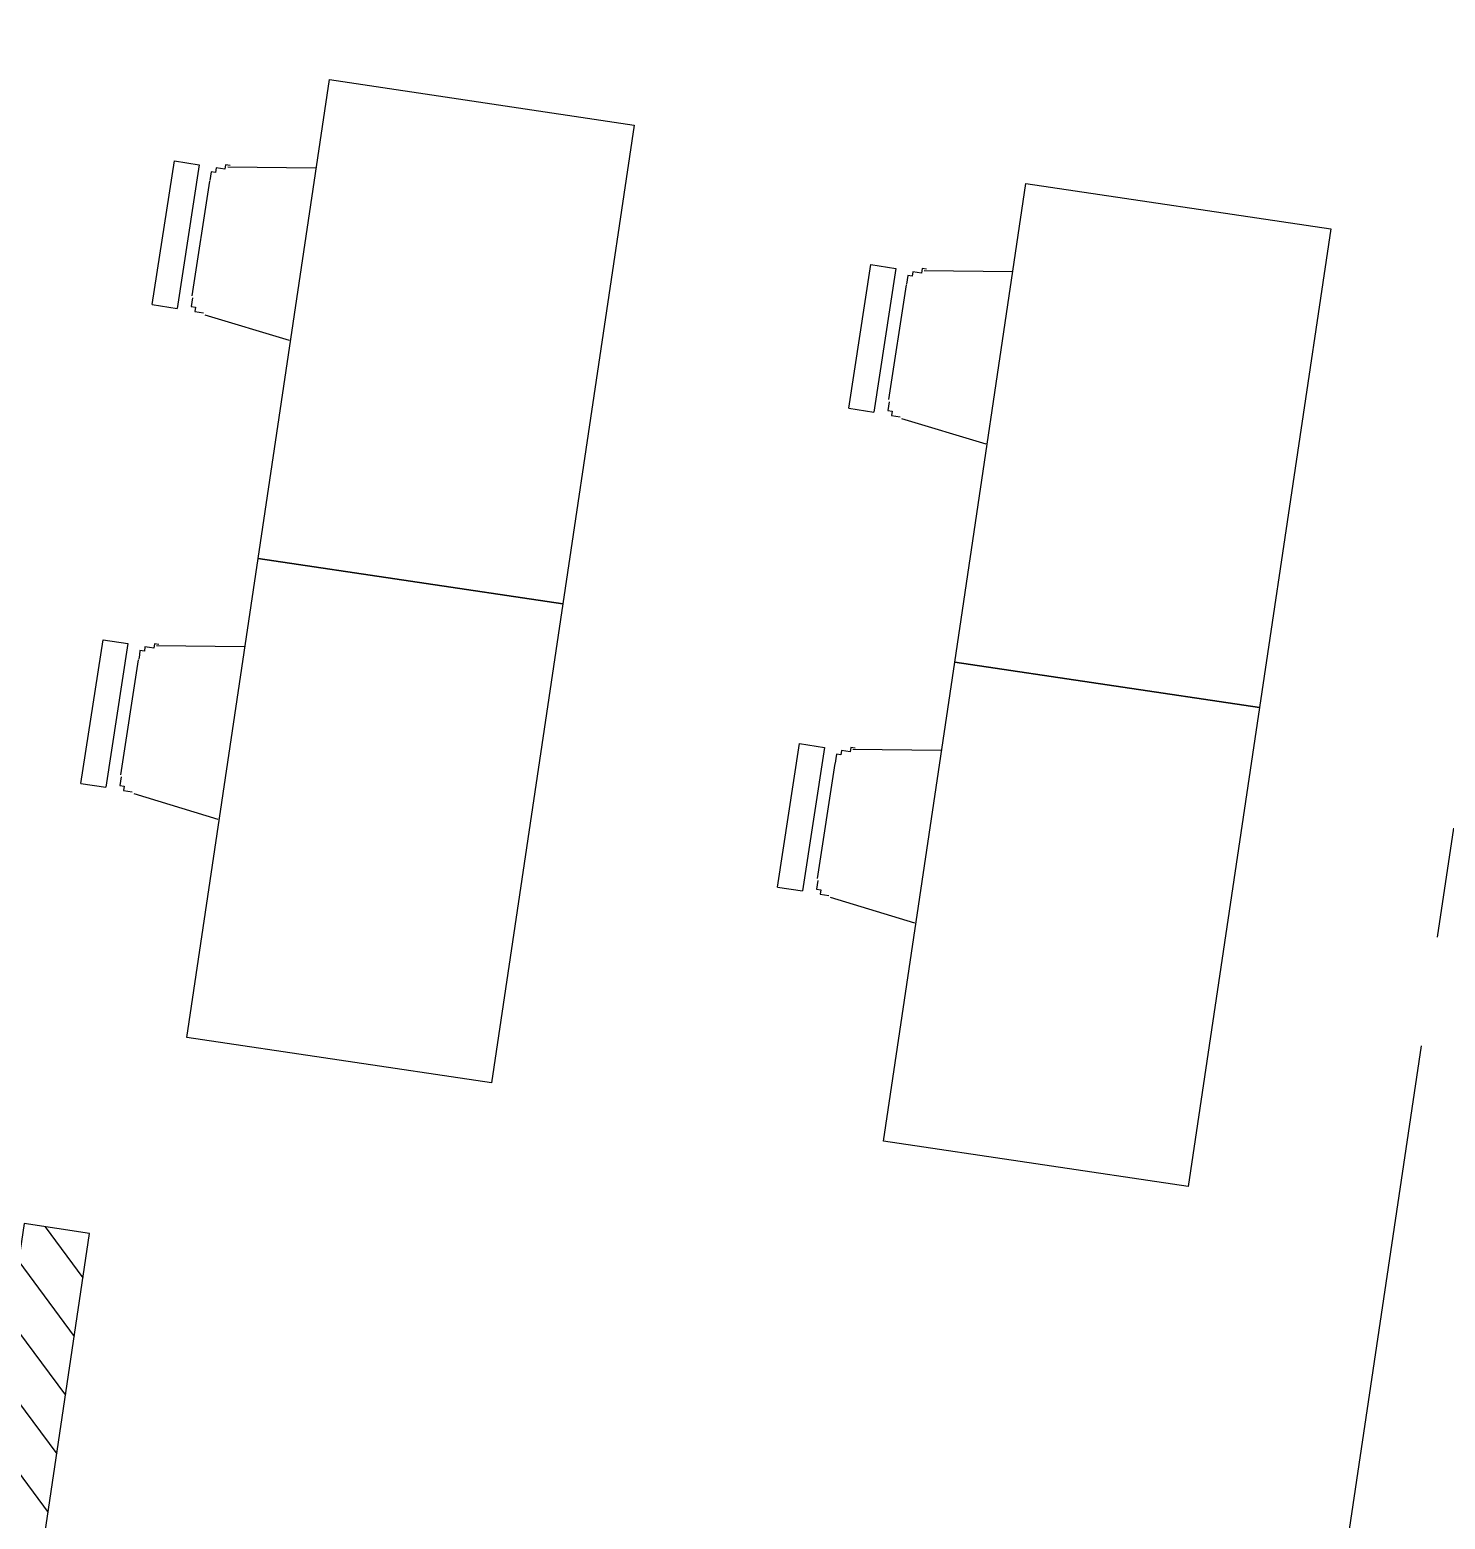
# Model space of a CAD drawing. Header units: millimetres. Extents: x 338 to 506, y 179 to 335.
# Drawn here: x 414.746 to 417.962, y 293.743 to 297.126 of the extents above; entities that cross this region are included whole.
import ezdxf

# ---------------------------------------------------------------- set-up
doc = ezdxf.new("R2010")
doc.units = ezdxf.units.MM
doc.linetypes.add('CENTER', pattern=[2, 1.25, -0.25, 0.25, -0.25])
doc.linetypes.add('DASHED2', pattern=[0.375, 0.25, -0.125])
doc.layers.add('EJES_DE_COLUMNA', color=255, linetype='DASHED2')
doc.layers.add('MUROS', color=32, linetype='Continuous')

# ---------------------------------------------------------------- blocks, each defined once
blk = doc.blocks.new('*X988')
at = {"color": 0}
for p, q in [((113.6101, 87.8577), (113.4949, 87.7424)), ((113.7449, 87.8577), (113.5949, 87.7077)), ((113.8796, 87.8577), (113.7296, 87.7077)), ((114.0143, 87.8577), (113.8643, 87.7077)), ((114.149, 87.8577), (113.999, 87.7077)), ((114.2837, 87.8577), (114.1337, 87.7077)), ((114.4184, 87.8577), (114.2684, 87.7077)), ((114.5531, 87.8577), (114.4031, 87.7077)), ((114.6399, 87.8098), (114.5378, 87.7077))]:
    blk.add_line(p, q, dxfattribs=at)
blk = doc.blocks.new('MESAS_TALLER_DE_MAQUETAS')
at = {"extrusion": (2.33163e-06, 0.000958086, 1)}
for p, q in [((3008.8617, 1968.2781, -0.0003), (3008.8614, 1968.2209, -0.0003)), ((3008.8617, 1968.2781, -0.0003), (3009.1919, 1968.2765, -0.0003)), ((3009.1919, 1968.2765, -0.0003), (3009.1916, 1968.2193, -0.0003)), ((3009.9617, 1968.2781, -0.0003), (3009.9614, 1968.2209, -0.0003)), ((3009.9617, 1968.2781, -0.0003), (3010.2919, 1968.2765, -0.0003)), ((3010.2919, 1968.2765, -0.0003), (3010.2916, 1968.2193, -0.0003)), ((3009.1916, 1968.2193, -0.0003), (3008.8614, 1968.2209, -0.0003)), ((3009.1584, 1968.1909, -0.0002), (3008.8944, 1968.1922, -0.0002)), ((3010.2916, 1968.2193, -0.0003), (3009.9614, 1968.2209, -0.0003)), ((3010.2584, 1968.1909, -0.0002), (3009.9944, 1968.1922, -0.0002)), ((3008.8566, 1968.1563, -0.0002), (3008.8274, 1967.9583, 0)), ((3009.2232, 1967.9563, 0), (3009.1959, 1968.1547, -0.0002)), ((3009.9566, 1968.1563, -0.0002), (3009.9274, 1967.9583, 0)), ((3010.3232, 1967.9563, 0), (3010.2959, 1968.1547, -0.0002)), ((3008.8617, 1966.6781, -0.0003), (3008.8614, 1966.6209, -0.0003)), ((3008.8617, 1966.6781, -0.0003), (3009.1919, 1966.6765, -0.0003)), ((3009.1919, 1966.6765, -0.0003), (3009.1916, 1966.6193, -0.0003)), ((3009.9617, 1966.6781, -0.0003), (3009.9614, 1966.6209, -0.0003)), ((3009.9617, 1966.6781, -0.0003), (3010.2919, 1966.6765, -0.0003)), ((3010.2919, 1966.6765, -0.0003), (3010.2916, 1966.6193, -0.0003)), ((3009.1916, 1966.6193, -0.0003), (3008.8614, 1966.6209, -0.0003)), ((3010.2916, 1966.6193, -0.0003), (3009.9614, 1966.6209, -0.0003)), ((3009.1584, 1966.5909, -0.0002), (3008.8944, 1966.5922, -0.0002)), ((3010.2584, 1966.5909, -0.0002), (3009.9944, 1966.5922, -0.0002)), ((3008.8566, 1966.5563, -0.0002), (3008.8274, 1966.3583, 0)), ((3009.2232, 1966.3563, 0), (3009.1959, 1966.5547, -0.0002)), ((3009.9566, 1966.5563, -0.0002), (3009.9274, 1966.3583, 0)), ((3010.3232, 1966.3563, 0), (3010.2959, 1966.5547, -0.0002))]:
    blk.add_line(p, q, dxfattribs=at)
for points in [[(3009.4264, 1967.2553), (3008.3264, 1967.2553), (3008.3264, 1967.9553), (3009.4264, 1967.9553)], [(3010.5264, 1967.2553), (3009.4264, 1967.2553), (3009.4264, 1967.9553), (3010.5264, 1967.9553)], [(3009.4264, 1965.6553), (3008.3264, 1965.6553), (3008.3264, 1966.3553), (3009.4264, 1966.3553)], [(3010.5264, 1965.6553), (3009.4264, 1965.6553), (3009.4264, 1966.3553), (3010.5264, 1966.3553)]]:
    blk.add_lwpolyline(points, close=True)
for points in [[(3008.89, 1968.19, -0.0002), (3008.89, 1968.19, -0.0002), (3008.89, 1968.19, -0.0002), (3008.89, 1968.19, -0.0002), (3008.89, 1968.19, -0.0002), (3008.89, 1968.19, -0.0002), (3008.89, 1968.19, -0.0002), (3008.89, 1968.19, -0.0002), (3008.89, 1968.19, -0.0002), (3008.89, 1968.19, -0.0002), (3008.89, 1968.19, -0.0002), (3008.89, 1968.19, -0.0002), (3008.89, 1968.19, -0.0002), (3008.89, 1968.19, -0.0002), (3008.89, 1968.19, -0.0002), (3008.89, 1968.19, -0.0002), (3008.89, 1968.19, -0.0002), (3008.89, 1968.19, -0.0002), (3008.89, 1968.19, -0.0002), (3008.89, 1968.19, -0.0002), (3008.89, 1968.19, -0.0002), (3008.89, 1968.19, -0.0002), (3008.89, 1968.19, -0.0002), (3008.88, 1968.19, -0.0002), (3008.88, 1968.19, -0.0002), (3008.88, 1968.19, -0.0002), (3008.88, 1968.19, -0.0002), (3008.88, 1968.19, -0.0002), (3008.88, 1968.19, -0.0002), (3008.88, 1968.19, -0.0002), (3008.88, 1968.19, -0.0002), (3008.88, 1968.19, -0.0002), (3008.88, 1968.19, -0.0002), (3008.88, 1968.19, -0.0002), (3008.88, 1968.19, -0.0002), (3008.88, 1968.19, -0.0002), (3008.88, 1968.19, -0.0002), (3008.88, 1968.19, -0.0002), (3008.88, 1968.19, -0.0002), (3008.88, 1968.19, -0.0002), (3008.88, 1968.19, -0.0002), (3008.88, 1968.19, -0.0002), (3008.88, 1968.19, -0.0002), (3008.88, 1968.19, -0.0002), (3008.88, 1968.19, -0.0002), (3008.88, 1968.19, -0.0002), (3008.88, 1968.19, -0.0002), (3008.88, 1968.19, -0.0002), (3008.88, 1968.19, -0.0002), (3008.87, 1968.19, -0.0002), (3008.87, 1968.19, -0.0002), (3008.87, 1968.19, -0.0002), (3008.87, 1968.19, -0.0002), (3008.87, 1968.19, -0.0002), (3008.87, 1968.18, -0.0002), (3008.87, 1968.18, -0.0002), (3008.87, 1968.18, -0.0002), (3008.87, 1968.18, -0.0002), (3008.87, 1968.18, -0.0002), (3008.87, 1968.18, -0.0002), (3008.87, 1968.18, -0.0002), (3008.87, 1968.18, -0.0002), (3008.87, 1968.18, -0.0002), (3008.87, 1968.18, -0.0002), (3008.87, 1968.18, -0.0002), (3008.87, 1968.18, -0.0002), (3008.87, 1968.18, -0.0002), (3008.87, 1968.18, -0.0002), (3008.87, 1968.18, -0.0002), (3008.87, 1968.18, -0.0002), (3008.87, 1968.18, -0.0002), (3008.87, 1968.18, -0.0002), (3008.87, 1968.18, -0.0002), (3008.87, 1968.18, -0.0002), (3008.87, 1968.18, -0.0002), (3008.87, 1968.18, -0.0002), (3008.87, 1968.18, -0.0002), (3008.87, 1968.18, -0.0002), (3008.87, 1968.18, -0.0002), (3008.87, 1968.18, -0.0002), (3008.86, 1968.18, -0.0002), (3008.86, 1968.18, -0.0002), (3008.86, 1968.18, -0.0002), (3008.86, 1968.18, -0.0002), (3008.86, 1968.18, -0.0002), (3008.86, 1968.17, -0.0002), (3008.86, 1968.17, -0.0002), (3008.86, 1968.17, -0.0002), (3008.86, 1968.17, -0.0002), (3008.86, 1968.17, -0.0002), (3008.86, 1968.17, -0.0002), (3008.86, 1968.17, -0.0002), (3008.86, 1968.17, -0.0002), (3008.86, 1968.17, -0.0002), (3008.86, 1968.17, -0.0002), (3008.86, 1968.17, -0.0002), (3008.86, 1968.17, -0.0002), (3008.86, 1968.17, -0.0002), (3008.86, 1968.17, -0.0002), (3008.86, 1968.17, -0.0002), (3008.86, 1968.17, -0.0002), (3008.86, 1968.17, -0.0002), (3008.86, 1968.17, -0.0002), (3008.86, 1968.17, -0.0002), (3008.86, 1968.17, -0.0002), (3008.86, 1968.17, -0.0002), (3008.86, 1968.17, -0.0002), (3008.86, 1968.17, -0.0002), (3008.86, 1968.17, -0.0002), (3008.86, 1968.16, -0.0002), (3008.86, 1968.16, -0.0002), (3008.86, 1968.16, -0.0002), (3008.86, 1968.16, -0.0002), (3008.86, 1968.16, -0.0002), (3008.86, 1968.16, -0.0002), (3008.86, 1968.16, -0.0002), (3008.86, 1968.16, -0.0002), (3008.86, 1968.16, -0.0002), (3008.86, 1968.16, -0.0002), (3008.86, 1968.16, -0.0002), (3008.86, 1968.16, -0.0002), (3008.86, 1968.16, -0.0002), (3008.86, 1968.16, -0.0002), (3008.86, 1968.16, -0.0002), (3008.86, 1968.16, -0.0002), (3008.86, 1968.16, -0.0002), (3008.86, 1968.16, -0.0002), (3008.86, 1968.16, -0.0002), (3008.86, 1968.16, -0.0002)], [(3009.2, 1968.15, -0.0002), (3009.2, 1968.16, -0.0002), (3009.2, 1968.16, -0.0002), (3009.2, 1968.16, -0.0002), (3009.2, 1968.16, -0.0002), (3009.2, 1968.16, -0.0002), (3009.2, 1968.16, -0.0002), (3009.2, 1968.16, -0.0002), (3009.2, 1968.16, -0.0002), (3009.2, 1968.16, -0.0002), (3009.2, 1968.16, -0.0002), (3009.19, 1968.16, -0.0002), (3009.19, 1968.16, -0.0002), (3009.19, 1968.16, -0.0002), (3009.19, 1968.16, -0.0002), (3009.19, 1968.16, -0.0002), (3009.19, 1968.16, -0.0002), (3009.19, 1968.16, -0.0002), (3009.19, 1968.16, -0.0002), (3009.19, 1968.16, -0.0002), (3009.19, 1968.16, -0.0002), (3009.19, 1968.16, -0.0002), (3009.19, 1968.16, -0.0002), (3009.19, 1968.17, -0.0002), (3009.19, 1968.17, -0.0002), (3009.19, 1968.17, -0.0002), (3009.19, 1968.17, -0.0002), (3009.19, 1968.17, -0.0002), (3009.19, 1968.17, -0.0002), (3009.19, 1968.17, -0.0002), (3009.19, 1968.17, -0.0002), (3009.19, 1968.17, -0.0002), (3009.19, 1968.17, -0.0002), (3009.19, 1968.17, -0.0002), (3009.19, 1968.17, -0.0002), (3009.19, 1968.17, -0.0002), (3009.19, 1968.17, -0.0002), (3009.19, 1968.17, -0.0002), (3009.19, 1968.17, -0.0002), (3009.19, 1968.17, -0.0002), (3009.19, 1968.17, -0.0002), (3009.19, 1968.17, -0.0002), (3009.19, 1968.17, -0.0002), (3009.19, 1968.17, -0.0002), (3009.19, 1968.17, -0.0002), (3009.19, 1968.17, -0.0002), (3009.19, 1968.17, -0.0002), (3009.19, 1968.17, -0.0002), (3009.19, 1968.18, -0.0002), (3009.19, 1968.18, -0.0002), (3009.19, 1968.18, -0.0002), (3009.19, 1968.18, -0.0002), (3009.19, 1968.18, -0.0002), (3009.19, 1968.18, -0.0002), (3009.19, 1968.18, -0.0002), (3009.19, 1968.18, -0.0002), (3009.19, 1968.18, -0.0002), (3009.19, 1968.18, -0.0002), (3009.18, 1968.18, -0.0002), (3009.18, 1968.18, -0.0002), (3009.18, 1968.18, -0.0002), (3009.18, 1968.18, -0.0002), (3009.18, 1968.18, -0.0002), (3009.18, 1968.18, -0.0002), (3009.18, 1968.18, -0.0002), (3009.18, 1968.18, -0.0002), (3009.18, 1968.18, -0.0002), (3009.18, 1968.18, -0.0002), (3009.18, 1968.18, -0.0002), (3009.18, 1968.18, -0.0002), (3009.18, 1968.18, -0.0002), (3009.18, 1968.18, -0.0002), (3009.18, 1968.18, -0.0002), (3009.18, 1968.18, -0.0002), (3009.18, 1968.18, -0.0002), (3009.18, 1968.18, -0.0002), (3009.18, 1968.18, -0.0002), (3009.18, 1968.18, -0.0002), (3009.18, 1968.18, -0.0002), (3009.18, 1968.18, -0.0002), (3009.18, 1968.18, -0.0002), (3009.18, 1968.19, -0.0002), (3009.18, 1968.19, -0.0002), (3009.18, 1968.19, -0.0002), (3009.18, 1968.19, -0.0002), (3009.18, 1968.19, -0.0002), (3009.18, 1968.19, -0.0002), (3009.18, 1968.19, -0.0002), (3009.17, 1968.19, -0.0002), (3009.17, 1968.19, -0.0002), (3009.17, 1968.19, -0.0002), (3009.17, 1968.19, -0.0002), (3009.17, 1968.19, -0.0002), (3009.17, 1968.19, -0.0002), (3009.17, 1968.19, -0.0002), (3009.17, 1968.19, -0.0002), (3009.17, 1968.19, -0.0002), (3009.17, 1968.19, -0.0002), (3009.17, 1968.19, -0.0002), (3009.17, 1968.19, -0.0002), (3009.17, 1968.19, -0.0002), (3009.17, 1968.19, -0.0002), (3009.17, 1968.19, -0.0002), (3009.17, 1968.19, -0.0002), (3009.17, 1968.19, -0.0002), (3009.17, 1968.19, -0.0002), (3009.17, 1968.19, -0.0002), (3009.17, 1968.19, -0.0002), (3009.17, 1968.19, -0.0002), (3009.17, 1968.19, -0.0002), (3009.17, 1968.19, -0.0002), (3009.17, 1968.19, -0.0002), (3009.17, 1968.19, -0.0002), (3009.16, 1968.19, -0.0002), (3009.16, 1968.19, -0.0002), (3009.16, 1968.19, -0.0002), (3009.16, 1968.19, -0.0002), (3009.16, 1968.19, -0.0002), (3009.16, 1968.19, -0.0002), (3009.16, 1968.19, -0.0002), (3009.16, 1968.19, -0.0002), (3009.16, 1968.19, -0.0002), (3009.16, 1968.19, -0.0002), (3009.16, 1968.19, -0.0002), (3009.16, 1968.19, -0.0002), (3009.16, 1968.19, -0.0002), (3009.16, 1968.19, -0.0002), (3009.16, 1968.19, -0.0002), (3009.16, 1968.19, -0.0002)], [(3009.99, 1968.19, -0.0002), (3009.99, 1968.19, -0.0002), (3009.99, 1968.19, -0.0002), (3009.99, 1968.19, -0.0002), (3009.99, 1968.19, -0.0002), (3009.99, 1968.19, -0.0002), (3009.99, 1968.19, -0.0002), (3009.99, 1968.19, -0.0002), (3009.99, 1968.19, -0.0002), (3009.99, 1968.19, -0.0002), (3009.99, 1968.19, -0.0002), (3009.99, 1968.19, -0.0002), (3009.99, 1968.19, -0.0002), (3009.99, 1968.19, -0.0002), (3009.99, 1968.19, -0.0002), (3009.99, 1968.19, -0.0002), (3009.99, 1968.19, -0.0002), (3009.99, 1968.19, -0.0002), (3009.99, 1968.19, -0.0002), (3009.99, 1968.19, -0.0002), (3009.99, 1968.19, -0.0002), (3009.99, 1968.19, -0.0002), (3009.99, 1968.19, -0.0002), (3009.98, 1968.19, -0.0002), (3009.98, 1968.19, -0.0002), (3009.98, 1968.19, -0.0002), (3009.98, 1968.19, -0.0002), (3009.98, 1968.19, -0.0002), (3009.98, 1968.19, -0.0002), (3009.98, 1968.19, -0.0002), (3009.98, 1968.19, -0.0002), (3009.98, 1968.19, -0.0002), (3009.98, 1968.19, -0.0002), (3009.98, 1968.19, -0.0002), (3009.98, 1968.19, -0.0002), (3009.98, 1968.19, -0.0002), (3009.98, 1968.19, -0.0002), (3009.98, 1968.19, -0.0002), (3009.98, 1968.19, -0.0002), (3009.98, 1968.19, -0.0002), (3009.98, 1968.19, -0.0002), (3009.98, 1968.19, -0.0002), (3009.98, 1968.19, -0.0002), (3009.98, 1968.19, -0.0002), (3009.98, 1968.19, -0.0002), (3009.98, 1968.19, -0.0002), (3009.98, 1968.19, -0.0002), (3009.98, 1968.19, -0.0002), (3009.98, 1968.19, -0.0002), (3009.97, 1968.19, -0.0002), (3009.97, 1968.19, -0.0002), (3009.97, 1968.19, -0.0002), (3009.97, 1968.19, -0.0002), (3009.97, 1968.19, -0.0002), (3009.97, 1968.18, -0.0002), (3009.97, 1968.18, -0.0002), (3009.97, 1968.18, -0.0002), (3009.97, 1968.18, -0.0002), (3009.97, 1968.18, -0.0002), (3009.97, 1968.18, -0.0002), (3009.97, 1968.18, -0.0002), (3009.97, 1968.18, -0.0002), (3009.97, 1968.18, -0.0002), (3009.97, 1968.18, -0.0002), (3009.97, 1968.18, -0.0002), (3009.97, 1968.18, -0.0002), (3009.97, 1968.18, -0.0002), (3009.97, 1968.18, -0.0002), (3009.97, 1968.18, -0.0002), (3009.97, 1968.18, -0.0002), (3009.97, 1968.18, -0.0002), (3009.97, 1968.18, -0.0002), (3009.97, 1968.18, -0.0002), (3009.97, 1968.18, -0.0002), (3009.97, 1968.18, -0.0002), (3009.97, 1968.18, -0.0002), (3009.97, 1968.18, -0.0002), (3009.97, 1968.18, -0.0002), (3009.97, 1968.18, -0.0002), (3009.97, 1968.18, -0.0002), (3009.96, 1968.18, -0.0002), (3009.96, 1968.18, -0.0002), (3009.96, 1968.18, -0.0002), (3009.96, 1968.18, -0.0002), (3009.96, 1968.18, -0.0002), (3009.96, 1968.17, -0.0002), (3009.96, 1968.17, -0.0002), (3009.96, 1968.17, -0.0002), (3009.96, 1968.17, -0.0002), (3009.96, 1968.17, -0.0002), (3009.96, 1968.17, -0.0002), (3009.96, 1968.17, -0.0002), (3009.96, 1968.17, -0.0002), (3009.96, 1968.17, -0.0002), (3009.96, 1968.17, -0.0002), (3009.96, 1968.17, -0.0002), (3009.96, 1968.17, -0.0002), (3009.96, 1968.17, -0.0002), (3009.96, 1968.17, -0.0002), (3009.96, 1968.17, -0.0002), (3009.96, 1968.17, -0.0002), (3009.96, 1968.17, -0.0002), (3009.96, 1968.17, -0.0002), (3009.96, 1968.17, -0.0002), (3009.96, 1968.17, -0.0002), (3009.96, 1968.17, -0.0002), (3009.96, 1968.17, -0.0002), (3009.96, 1968.17, -0.0002), (3009.96, 1968.17, -0.0002), (3009.96, 1968.16, -0.0002), (3009.96, 1968.16, -0.0002), (3009.96, 1968.16, -0.0002), (3009.96, 1968.16, -0.0002), (3009.96, 1968.16, -0.0002), (3009.96, 1968.16, -0.0002), (3009.96, 1968.16, -0.0002), (3009.96, 1968.16, -0.0002), (3009.96, 1968.16, -0.0002), (3009.96, 1968.16, -0.0002), (3009.96, 1968.16, -0.0002), (3009.96, 1968.16, -0.0002), (3009.96, 1968.16, -0.0002), (3009.96, 1968.16, -0.0002), (3009.96, 1968.16, -0.0002), (3009.96, 1968.16, -0.0002), (3009.96, 1968.16, -0.0002), (3009.96, 1968.16, -0.0002), (3009.96, 1968.16, -0.0002), (3009.96, 1968.16, -0.0002)], [(3010.3, 1968.15, -0.0002), (3010.3, 1968.16, -0.0002), (3010.3, 1968.16, -0.0002), (3010.3, 1968.16, -0.0002), (3010.3, 1968.16, -0.0002), (3010.3, 1968.16, -0.0002), (3010.3, 1968.16, -0.0002), (3010.3, 1968.16, -0.0002), (3010.3, 1968.16, -0.0002), (3010.3, 1968.16, -0.0002), (3010.3, 1968.16, -0.0002), (3010.29, 1968.16, -0.0002), (3010.29, 1968.16, -0.0002), (3010.29, 1968.16, -0.0002), (3010.29, 1968.16, -0.0002), (3010.29, 1968.16, -0.0002), (3010.29, 1968.16, -0.0002), (3010.29, 1968.16, -0.0002), (3010.29, 1968.16, -0.0002), (3010.29, 1968.16, -0.0002), (3010.29, 1968.16, -0.0002), (3010.29, 1968.16, -0.0002), (3010.29, 1968.16, -0.0002), (3010.29, 1968.17, -0.0002), (3010.29, 1968.17, -0.0002), (3010.29, 1968.17, -0.0002), (3010.29, 1968.17, -0.0002), (3010.29, 1968.17, -0.0002), (3010.29, 1968.17, -0.0002), (3010.29, 1968.17, -0.0002), (3010.29, 1968.17, -0.0002), (3010.29, 1968.17, -0.0002), (3010.29, 1968.17, -0.0002), (3010.29, 1968.17, -0.0002), (3010.29, 1968.17, -0.0002), (3010.29, 1968.17, -0.0002), (3010.29, 1968.17, -0.0002), (3010.29, 1968.17, -0.0002), (3010.29, 1968.17, -0.0002), (3010.29, 1968.17, -0.0002), (3010.29, 1968.17, -0.0002), (3010.29, 1968.17, -0.0002), (3010.29, 1968.17, -0.0002), (3010.29, 1968.17, -0.0002), (3010.29, 1968.17, -0.0002), (3010.29, 1968.17, -0.0002), (3010.29, 1968.17, -0.0002), (3010.29, 1968.17, -0.0002), (3010.29, 1968.18, -0.0002), (3010.29, 1968.18, -0.0002), (3010.29, 1968.18, -0.0002), (3010.29, 1968.18, -0.0002), (3010.29, 1968.18, -0.0002), (3010.29, 1968.18, -0.0002), (3010.29, 1968.18, -0.0002), (3010.29, 1968.18, -0.0002), (3010.29, 1968.18, -0.0002), (3010.29, 1968.18, -0.0002), (3010.28, 1968.18, -0.0002), (3010.28, 1968.18, -0.0002), (3010.28, 1968.18, -0.0002), (3010.28, 1968.18, -0.0002), (3010.28, 1968.18, -0.0002), (3010.28, 1968.18, -0.0002), (3010.28, 1968.18, -0.0002), (3010.28, 1968.18, -0.0002), (3010.28, 1968.18, -0.0002), (3010.28, 1968.18, -0.0002), (3010.28, 1968.18, -0.0002), (3010.28, 1968.18, -0.0002), (3010.28, 1968.18, -0.0002), (3010.28, 1968.18, -0.0002), (3010.28, 1968.18, -0.0002), (3010.28, 1968.18, -0.0002), (3010.28, 1968.18, -0.0002), (3010.28, 1968.18, -0.0002), (3010.28, 1968.18, -0.0002), (3010.28, 1968.18, -0.0002), (3010.28, 1968.18, -0.0002), (3010.28, 1968.18, -0.0002), (3010.28, 1968.18, -0.0002), (3010.28, 1968.19, -0.0002), (3010.28, 1968.19, -0.0002), (3010.28, 1968.19, -0.0002), (3010.28, 1968.19, -0.0002), (3010.28, 1968.19, -0.0002), (3010.28, 1968.19, -0.0002), (3010.28, 1968.19, -0.0002), (3010.27, 1968.19, -0.0002), (3010.27, 1968.19, -0.0002), (3010.27, 1968.19, -0.0002), (3010.27, 1968.19, -0.0002), (3010.27, 1968.19, -0.0002), (3010.27, 1968.19, -0.0002), (3010.27, 1968.19, -0.0002), (3010.27, 1968.19, -0.0002), (3010.27, 1968.19, -0.0002), (3010.27, 1968.19, -0.0002), (3010.27, 1968.19, -0.0002), (3010.27, 1968.19, -0.0002), (3010.27, 1968.19, -0.0002), (3010.27, 1968.19, -0.0002), (3010.27, 1968.19, -0.0002), (3010.27, 1968.19, -0.0002), (3010.27, 1968.19, -0.0002), (3010.27, 1968.19, -0.0002), (3010.27, 1968.19, -0.0002), (3010.27, 1968.19, -0.0002), (3010.27, 1968.19, -0.0002), (3010.27, 1968.19, -0.0002), (3010.27, 1968.19, -0.0002), (3010.27, 1968.19, -0.0002), (3010.27, 1968.19, -0.0002), (3010.26, 1968.19, -0.0002), (3010.26, 1968.19, -0.0002), (3010.26, 1968.19, -0.0002), (3010.26, 1968.19, -0.0002), (3010.26, 1968.19, -0.0002), (3010.26, 1968.19, -0.0002), (3010.26, 1968.19, -0.0002), (3010.26, 1968.19, -0.0002), (3010.26, 1968.19, -0.0002), (3010.26, 1968.19, -0.0002), (3010.26, 1968.19, -0.0002), (3010.26, 1968.19, -0.0002), (3010.26, 1968.19, -0.0002), (3010.26, 1968.19, -0.0002), (3010.26, 1968.19, -0.0002), (3010.26, 1968.19, -0.0002)], [(3008.89, 1966.59, -0.0002), (3008.89, 1966.59, -0.0002), (3008.89, 1966.59, -0.0002), (3008.89, 1966.59, -0.0002), (3008.89, 1966.59, -0.0002), (3008.89, 1966.59, -0.0002), (3008.89, 1966.59, -0.0002), (3008.89, 1966.59, -0.0002), (3008.89, 1966.59, -0.0002), (3008.89, 1966.59, -0.0002), (3008.89, 1966.59, -0.0002), (3008.89, 1966.59, -0.0002), (3008.89, 1966.59, -0.0002), (3008.89, 1966.59, -0.0002), (3008.89, 1966.59, -0.0002), (3008.89, 1966.59, -0.0002), (3008.89, 1966.59, -0.0002), (3008.89, 1966.59, -0.0002), (3008.89, 1966.59, -0.0002), (3008.89, 1966.59, -0.0002), (3008.89, 1966.59, -0.0002), (3008.89, 1966.59, -0.0002), (3008.89, 1966.59, -0.0002), (3008.88, 1966.59, -0.0002), (3008.88, 1966.59, -0.0002), (3008.88, 1966.59, -0.0002), (3008.88, 1966.59, -0.0002), (3008.88, 1966.59, -0.0002), (3008.88, 1966.59, -0.0002), (3008.88, 1966.59, -0.0002), (3008.88, 1966.59, -0.0002), (3008.88, 1966.59, -0.0002), (3008.88, 1966.59, -0.0002), (3008.88, 1966.59, -0.0002), (3008.88, 1966.59, -0.0002), (3008.88, 1966.59, -0.0002), (3008.88, 1966.59, -0.0002), (3008.88, 1966.59, -0.0002), (3008.88, 1966.59, -0.0002), (3008.88, 1966.59, -0.0002), (3008.88, 1966.59, -0.0002), (3008.88, 1966.59, -0.0002), (3008.88, 1966.59, -0.0002), (3008.88, 1966.59, -0.0002), (3008.88, 1966.59, -0.0002), (3008.88, 1966.59, -0.0002), (3008.88, 1966.59, -0.0002), (3008.88, 1966.59, -0.0002), (3008.88, 1966.59, -0.0002), (3008.87, 1966.59, -0.0002), (3008.87, 1966.59, -0.0002), (3008.87, 1966.59, -0.0002), (3008.87, 1966.59, -0.0002), (3008.87, 1966.59, -0.0002), (3008.87, 1966.58, -0.0002), (3008.87, 1966.58, -0.0002), (3008.87, 1966.58, -0.0002), (3008.87, 1966.58, -0.0002), (3008.87, 1966.58, -0.0002), (3008.87, 1966.58, -0.0002), (3008.87, 1966.58, -0.0002), (3008.87, 1966.58, -0.0002), (3008.87, 1966.58, -0.0002), (3008.87, 1966.58, -0.0002), (3008.87, 1966.58, -0.0002), (3008.87, 1966.58, -0.0002), (3008.87, 1966.58, -0.0002), (3008.87, 1966.58, -0.0002), (3008.87, 1966.58, -0.0002), (3008.87, 1966.58, -0.0002), (3008.87, 1966.58, -0.0002), (3008.87, 1966.58, -0.0002), (3008.87, 1966.58, -0.0002), (3008.87, 1966.58, -0.0002), (3008.87, 1966.58, -0.0002), (3008.87, 1966.58, -0.0002), (3008.87, 1966.58, -0.0002), (3008.87, 1966.58, -0.0002), (3008.87, 1966.58, -0.0002), (3008.87, 1966.58, -0.0002), (3008.86, 1966.58, -0.0002), (3008.86, 1966.58, -0.0002), (3008.86, 1966.58, -0.0002), (3008.86, 1966.58, -0.0002), (3008.86, 1966.58, -0.0002), (3008.86, 1966.57, -0.0002), (3008.86, 1966.57, -0.0002), (3008.86, 1966.57, -0.0002), (3008.86, 1966.57, -0.0002), (3008.86, 1966.57, -0.0002), (3008.86, 1966.57, -0.0002), (3008.86, 1966.57, -0.0002), (3008.86, 1966.57, -0.0002), (3008.86, 1966.57, -0.0002), (3008.86, 1966.57, -0.0002), (3008.86, 1966.57, -0.0002), (3008.86, 1966.57, -0.0002), (3008.86, 1966.57, -0.0002), (3008.86, 1966.57, -0.0002), (3008.86, 1966.57, -0.0002), (3008.86, 1966.57, -0.0002), (3008.86, 1966.57, -0.0002), (3008.86, 1966.57, -0.0002), (3008.86, 1966.57, -0.0002), (3008.86, 1966.57, -0.0002), (3008.86, 1966.57, -0.0002), (3008.86, 1966.57, -0.0002), (3008.86, 1966.57, -0.0002), (3008.86, 1966.57, -0.0002), (3008.86, 1966.56, -0.0002), (3008.86, 1966.56, -0.0002), (3008.86, 1966.56, -0.0002), (3008.86, 1966.56, -0.0002), (3008.86, 1966.56, -0.0002), (3008.86, 1966.56, -0.0002), (3008.86, 1966.56, -0.0002), (3008.86, 1966.56, -0.0002), (3008.86, 1966.56, -0.0002), (3008.86, 1966.56, -0.0002), (3008.86, 1966.56, -0.0002), (3008.86, 1966.56, -0.0002), (3008.86, 1966.56, -0.0002), (3008.86, 1966.56, -0.0002), (3008.86, 1966.56, -0.0002), (3008.86, 1966.56, -0.0002), (3008.86, 1966.56, -0.0002), (3008.86, 1966.56, -0.0002), (3008.86, 1966.56, -0.0002), (3008.86, 1966.56, -0.0002)], [(3009.2, 1966.55, -0.0002), (3009.2, 1966.56, -0.0002), (3009.2, 1966.56, -0.0002), (3009.2, 1966.56, -0.0002), (3009.2, 1966.56, -0.0002), (3009.2, 1966.56, -0.0002), (3009.2, 1966.56, -0.0002), (3009.2, 1966.56, -0.0002), (3009.2, 1966.56, -0.0002), (3009.2, 1966.56, -0.0002), (3009.2, 1966.56, -0.0002), (3009.19, 1966.56, -0.0002), (3009.19, 1966.56, -0.0002), (3009.19, 1966.56, -0.0002), (3009.19, 1966.56, -0.0002), (3009.19, 1966.56, -0.0002), (3009.19, 1966.56, -0.0002), (3009.19, 1966.56, -0.0002), (3009.19, 1966.56, -0.0002), (3009.19, 1966.56, -0.0002), (3009.19, 1966.56, -0.0002), (3009.19, 1966.56, -0.0002), (3009.19, 1966.56, -0.0002), (3009.19, 1966.57, -0.0002), (3009.19, 1966.57, -0.0002), (3009.19, 1966.57, -0.0002), (3009.19, 1966.57, -0.0002), (3009.19, 1966.57, -0.0002), (3009.19, 1966.57, -0.0002), (3009.19, 1966.57, -0.0002), (3009.19, 1966.57, -0.0002), (3009.19, 1966.57, -0.0002), (3009.19, 1966.57, -0.0002), (3009.19, 1966.57, -0.0002), (3009.19, 1966.57, -0.0002), (3009.19, 1966.57, -0.0002), (3009.19, 1966.57, -0.0002), (3009.19, 1966.57, -0.0002), (3009.19, 1966.57, -0.0002), (3009.19, 1966.57, -0.0002), (3009.19, 1966.57, -0.0002), (3009.19, 1966.57, -0.0002), (3009.19, 1966.57, -0.0002), (3009.19, 1966.57, -0.0002), (3009.19, 1966.57, -0.0002), (3009.19, 1966.57, -0.0002), (3009.19, 1966.57, -0.0002), (3009.19, 1966.57, -0.0002), (3009.19, 1966.58, -0.0002), (3009.19, 1966.58, -0.0002), (3009.19, 1966.58, -0.0002), (3009.19, 1966.58, -0.0002), (3009.19, 1966.58, -0.0002), (3009.19, 1966.58, -0.0002), (3009.19, 1966.58, -0.0002), (3009.19, 1966.58, -0.0002), (3009.19, 1966.58, -0.0002), (3009.19, 1966.58, -0.0002), (3009.18, 1966.58, -0.0002), (3009.18, 1966.58, -0.0002), (3009.18, 1966.58, -0.0002), (3009.18, 1966.58, -0.0002), (3009.18, 1966.58, -0.0002), (3009.18, 1966.58, -0.0002), (3009.18, 1966.58, -0.0002), (3009.18, 1966.58, -0.0002), (3009.18, 1966.58, -0.0002), (3009.18, 1966.58, -0.0002), (3009.18, 1966.58, -0.0002), (3009.18, 1966.58, -0.0002), (3009.18, 1966.58, -0.0002), (3009.18, 1966.58, -0.0002), (3009.18, 1966.58, -0.0002), (3009.18, 1966.58, -0.0002), (3009.18, 1966.58, -0.0002), (3009.18, 1966.58, -0.0002), (3009.18, 1966.58, -0.0002), (3009.18, 1966.58, -0.0002), (3009.18, 1966.58, -0.0002), (3009.18, 1966.58, -0.0002), (3009.18, 1966.58, -0.0002), (3009.18, 1966.59, -0.0002), (3009.18, 1966.59, -0.0002), (3009.18, 1966.59, -0.0002), (3009.18, 1966.59, -0.0002), (3009.18, 1966.59, -0.0002), (3009.18, 1966.59, -0.0002), (3009.18, 1966.59, -0.0002), (3009.17, 1966.59, -0.0002), (3009.17, 1966.59, -0.0002), (3009.17, 1966.59, -0.0002), (3009.17, 1966.59, -0.0002), (3009.17, 1966.59, -0.0002), (3009.17, 1966.59, -0.0002), (3009.17, 1966.59, -0.0002), (3009.17, 1966.59, -0.0002), (3009.17, 1966.59, -0.0002), (3009.17, 1966.59, -0.0002), (3009.17, 1966.59, -0.0002), (3009.17, 1966.59, -0.0002), (3009.17, 1966.59, -0.0002), (3009.17, 1966.59, -0.0002), (3009.17, 1966.59, -0.0002), (3009.17, 1966.59, -0.0002), (3009.17, 1966.59, -0.0002), (3009.17, 1966.59, -0.0002), (3009.17, 1966.59, -0.0002), (3009.17, 1966.59, -0.0002), (3009.17, 1966.59, -0.0002), (3009.17, 1966.59, -0.0002), (3009.17, 1966.59, -0.0002), (3009.17, 1966.59, -0.0002), (3009.17, 1966.59, -0.0002), (3009.16, 1966.59, -0.0002), (3009.16, 1966.59, -0.0002), (3009.16, 1966.59, -0.0002), (3009.16, 1966.59, -0.0002), (3009.16, 1966.59, -0.0002), (3009.16, 1966.59, -0.0002), (3009.16, 1966.59, -0.0002), (3009.16, 1966.59, -0.0002), (3009.16, 1966.59, -0.0002), (3009.16, 1966.59, -0.0002), (3009.16, 1966.59, -0.0002), (3009.16, 1966.59, -0.0002), (3009.16, 1966.59, -0.0002), (3009.16, 1966.59, -0.0002), (3009.16, 1966.59, -0.0002), (3009.16, 1966.59, -0.0002)], [(3009.99, 1966.59, -0.0002), (3009.99, 1966.59, -0.0002), (3009.99, 1966.59, -0.0002), (3009.99, 1966.59, -0.0002), (3009.99, 1966.59, -0.0002), (3009.99, 1966.59, -0.0002), (3009.99, 1966.59, -0.0002), (3009.99, 1966.59, -0.0002), (3009.99, 1966.59, -0.0002), (3009.99, 1966.59, -0.0002), (3009.99, 1966.59, -0.0002), (3009.99, 1966.59, -0.0002), (3009.99, 1966.59, -0.0002), (3009.99, 1966.59, -0.0002), (3009.99, 1966.59, -0.0002), (3009.99, 1966.59, -0.0002), (3009.99, 1966.59, -0.0002), (3009.99, 1966.59, -0.0002), (3009.99, 1966.59, -0.0002), (3009.99, 1966.59, -0.0002), (3009.99, 1966.59, -0.0002), (3009.99, 1966.59, -0.0002), (3009.99, 1966.59, -0.0002), (3009.98, 1966.59, -0.0002), (3009.98, 1966.59, -0.0002), (3009.98, 1966.59, -0.0002), (3009.98, 1966.59, -0.0002), (3009.98, 1966.59, -0.0002), (3009.98, 1966.59, -0.0002), (3009.98, 1966.59, -0.0002), (3009.98, 1966.59, -0.0002), (3009.98, 1966.59, -0.0002), (3009.98, 1966.59, -0.0002), (3009.98, 1966.59, -0.0002), (3009.98, 1966.59, -0.0002), (3009.98, 1966.59, -0.0002), (3009.98, 1966.59, -0.0002), (3009.98, 1966.59, -0.0002), (3009.98, 1966.59, -0.0002), (3009.98, 1966.59, -0.0002), (3009.98, 1966.59, -0.0002), (3009.98, 1966.59, -0.0002), (3009.98, 1966.59, -0.0002), (3009.98, 1966.59, -0.0002), (3009.98, 1966.59, -0.0002), (3009.98, 1966.59, -0.0002), (3009.98, 1966.59, -0.0002), (3009.98, 1966.59, -0.0002), (3009.98, 1966.59, -0.0002), (3009.97, 1966.59, -0.0002), (3009.97, 1966.59, -0.0002), (3009.97, 1966.59, -0.0002), (3009.97, 1966.59, -0.0002), (3009.97, 1966.59, -0.0002), (3009.97, 1966.58, -0.0002), (3009.97, 1966.58, -0.0002), (3009.97, 1966.58, -0.0002), (3009.97, 1966.58, -0.0002), (3009.97, 1966.58, -0.0002), (3009.97, 1966.58, -0.0002), (3009.97, 1966.58, -0.0002), (3009.97, 1966.58, -0.0002), (3009.97, 1966.58, -0.0002), (3009.97, 1966.58, -0.0002), (3009.97, 1966.58, -0.0002), (3009.97, 1966.58, -0.0002), (3009.97, 1966.58, -0.0002), (3009.97, 1966.58, -0.0002), (3009.97, 1966.58, -0.0002), (3009.97, 1966.58, -0.0002), (3009.97, 1966.58, -0.0002), (3009.97, 1966.58, -0.0002), (3009.97, 1966.58, -0.0002), (3009.97, 1966.58, -0.0002), (3009.97, 1966.58, -0.0002), (3009.97, 1966.58, -0.0002), (3009.97, 1966.58, -0.0002), (3009.97, 1966.58, -0.0002), (3009.97, 1966.58, -0.0002), (3009.97, 1966.58, -0.0002), (3009.96, 1966.58, -0.0002), (3009.96, 1966.58, -0.0002), (3009.96, 1966.58, -0.0002), (3009.96, 1966.58, -0.0002), (3009.96, 1966.58, -0.0002), (3009.96, 1966.57, -0.0002), (3009.96, 1966.57, -0.0002), (3009.96, 1966.57, -0.0002), (3009.96, 1966.57, -0.0002), (3009.96, 1966.57, -0.0002), (3009.96, 1966.57, -0.0002), (3009.96, 1966.57, -0.0002), (3009.96, 1966.57, -0.0002), (3009.96, 1966.57, -0.0002), (3009.96, 1966.57, -0.0002), (3009.96, 1966.57, -0.0002), (3009.96, 1966.57, -0.0002), (3009.96, 1966.57, -0.0002), (3009.96, 1966.57, -0.0002), (3009.96, 1966.57, -0.0002), (3009.96, 1966.57, -0.0002), (3009.96, 1966.57, -0.0002), (3009.96, 1966.57, -0.0002), (3009.96, 1966.57, -0.0002), (3009.96, 1966.57, -0.0002), (3009.96, 1966.57, -0.0002), (3009.96, 1966.57, -0.0002), (3009.96, 1966.57, -0.0002), (3009.96, 1966.57, -0.0002), (3009.96, 1966.56, -0.0002), (3009.96, 1966.56, -0.0002), (3009.96, 1966.56, -0.0002), (3009.96, 1966.56, -0.0002), (3009.96, 1966.56, -0.0002), (3009.96, 1966.56, -0.0002), (3009.96, 1966.56, -0.0002), (3009.96, 1966.56, -0.0002), (3009.96, 1966.56, -0.0002), (3009.96, 1966.56, -0.0002), (3009.96, 1966.56, -0.0002), (3009.96, 1966.56, -0.0002), (3009.96, 1966.56, -0.0002), (3009.96, 1966.56, -0.0002), (3009.96, 1966.56, -0.0002), (3009.96, 1966.56, -0.0002), (3009.96, 1966.56, -0.0002), (3009.96, 1966.56, -0.0002), (3009.96, 1966.56, -0.0002), (3009.96, 1966.56, -0.0002)], [(3010.3, 1966.55, -0.0002), (3010.3, 1966.56, -0.0002), (3010.3, 1966.56, -0.0002), (3010.3, 1966.56, -0.0002), (3010.3, 1966.56, -0.0002), (3010.3, 1966.56, -0.0002), (3010.3, 1966.56, -0.0002), (3010.3, 1966.56, -0.0002), (3010.3, 1966.56, -0.0002), (3010.3, 1966.56, -0.0002), (3010.3, 1966.56, -0.0002), (3010.29, 1966.56, -0.0002), (3010.29, 1966.56, -0.0002), (3010.29, 1966.56, -0.0002), (3010.29, 1966.56, -0.0002), (3010.29, 1966.56, -0.0002), (3010.29, 1966.56, -0.0002), (3010.29, 1966.56, -0.0002), (3010.29, 1966.56, -0.0002), (3010.29, 1966.56, -0.0002), (3010.29, 1966.56, -0.0002), (3010.29, 1966.56, -0.0002), (3010.29, 1966.56, -0.0002), (3010.29, 1966.57, -0.0002), (3010.29, 1966.57, -0.0002), (3010.29, 1966.57, -0.0002), (3010.29, 1966.57, -0.0002), (3010.29, 1966.57, -0.0002), (3010.29, 1966.57, -0.0002), (3010.29, 1966.57, -0.0002), (3010.29, 1966.57, -0.0002), (3010.29, 1966.57, -0.0002), (3010.29, 1966.57, -0.0002), (3010.29, 1966.57, -0.0002), (3010.29, 1966.57, -0.0002), (3010.29, 1966.57, -0.0002), (3010.29, 1966.57, -0.0002), (3010.29, 1966.57, -0.0002), (3010.29, 1966.57, -0.0002), (3010.29, 1966.57, -0.0002), (3010.29, 1966.57, -0.0002), (3010.29, 1966.57, -0.0002), (3010.29, 1966.57, -0.0002), (3010.29, 1966.57, -0.0002), (3010.29, 1966.57, -0.0002), (3010.29, 1966.57, -0.0002), (3010.29, 1966.57, -0.0002), (3010.29, 1966.57, -0.0002), (3010.29, 1966.58, -0.0002), (3010.29, 1966.58, -0.0002), (3010.29, 1966.58, -0.0002), (3010.29, 1966.58, -0.0002), (3010.29, 1966.58, -0.0002), (3010.29, 1966.58, -0.0002), (3010.29, 1966.58, -0.0002), (3010.29, 1966.58, -0.0002), (3010.29, 1966.58, -0.0002), (3010.29, 1966.58, -0.0002), (3010.28, 1966.58, -0.0002), (3010.28, 1966.58, -0.0002), (3010.28, 1966.58, -0.0002), (3010.28, 1966.58, -0.0002), (3010.28, 1966.58, -0.0002), (3010.28, 1966.58, -0.0002), (3010.28, 1966.58, -0.0002), (3010.28, 1966.58, -0.0002), (3010.28, 1966.58, -0.0002), (3010.28, 1966.58, -0.0002), (3010.28, 1966.58, -0.0002), (3010.28, 1966.58, -0.0002), (3010.28, 1966.58, -0.0002), (3010.28, 1966.58, -0.0002), (3010.28, 1966.58, -0.0002), (3010.28, 1966.58, -0.0002), (3010.28, 1966.58, -0.0002), (3010.28, 1966.58, -0.0002), (3010.28, 1966.58, -0.0002), (3010.28, 1966.58, -0.0002), (3010.28, 1966.58, -0.0002), (3010.28, 1966.58, -0.0002), (3010.28, 1966.58, -0.0002), (3010.28, 1966.59, -0.0002), (3010.28, 1966.59, -0.0002), (3010.28, 1966.59, -0.0002), (3010.28, 1966.59, -0.0002), (3010.28, 1966.59, -0.0002), (3010.28, 1966.59, -0.0002), (3010.28, 1966.59, -0.0002), (3010.27, 1966.59, -0.0002), (3010.27, 1966.59, -0.0002), (3010.27, 1966.59, -0.0002), (3010.27, 1966.59, -0.0002), (3010.27, 1966.59, -0.0002), (3010.27, 1966.59, -0.0002), (3010.27, 1966.59, -0.0002), (3010.27, 1966.59, -0.0002), (3010.27, 1966.59, -0.0002), (3010.27, 1966.59, -0.0002), (3010.27, 1966.59, -0.0002), (3010.27, 1966.59, -0.0002), (3010.27, 1966.59, -0.0002), (3010.27, 1966.59, -0.0002), (3010.27, 1966.59, -0.0002), (3010.27, 1966.59, -0.0002), (3010.27, 1966.59, -0.0002), (3010.27, 1966.59, -0.0002), (3010.27, 1966.59, -0.0002), (3010.27, 1966.59, -0.0002), (3010.27, 1966.59, -0.0002), (3010.27, 1966.59, -0.0002), (3010.27, 1966.59, -0.0002), (3010.27, 1966.59, -0.0002), (3010.27, 1966.59, -0.0002), (3010.26, 1966.59, -0.0002), (3010.26, 1966.59, -0.0002), (3010.26, 1966.59, -0.0002), (3010.26, 1966.59, -0.0002), (3010.26, 1966.59, -0.0002), (3010.26, 1966.59, -0.0002), (3010.26, 1966.59, -0.0002), (3010.26, 1966.59, -0.0002), (3010.26, 1966.59, -0.0002), (3010.26, 1966.59, -0.0002), (3010.26, 1966.59, -0.0002), (3010.26, 1966.59, -0.0002), (3010.26, 1966.59, -0.0002), (3010.26, 1966.59, -0.0002), (3010.26, 1966.59, -0.0002), (3010.26, 1966.59, -0.0002)]]:
    blk.add_polyline3d(points)
blk = doc.blocks.new('EJES_ESTRUCTURALES')
at = {"layer": 'EJES_DE_COLUMNA', "color": 9, "linetype": 'CENTER'}
blk.add_line((661.47768, 180.06297), (759.37077, 180.06297), dxfattribs=at)
blk = doc.blocks.new('A$C7152A42C')
at = {"layer": 'MUROS'}
blk.add_lwpolyline([(113.49487, 87.70772), (113.49487, 87.70772), (113.49487, 87.70772), (113.49487, 87.70772), (113.49487, 87.70772), (113.49487, 87.70772), (113.49487, 85.02772), (113.64487, 85.02772), (113.64487, 87.70772), (114.63987, 87.70772), (114.63987, 87.85772), (114.63987, 87.85772), (114.48987, 87.85772), (114.48987, 87.85772), (113.49487, 87.85772)], close=True, dxfattribs=at)
at = {"color": 4}
blk.add_blockref('MESAS_TALLER_DE_MAQUETAS', (-2893.21359, -1880.4005, 0.00117), dxfattribs=at)
at = {"layer": 'EJES_DE_COLUMNA'}
blk.add_blockref('EJES_ESTRUCTURALES', (-631.22088, -95.28525), dxfattribs=at)
at = {"layer": 'MUROS', "linetype": 'Continuous'}
blk.add_blockref('*X988', (0, 0), dxfattribs=at)

msp = doc.modelspace()

# ---------------------------------------------------------------- block references
at = {"layer": 'MUROS', "color": 32, "rotation": 81.53046525965426}
msp.add_blockref('A$C7152A42C', (484.7482, 168.0844), dxfattribs=at)

doc.saveas('drawing.dxf')
